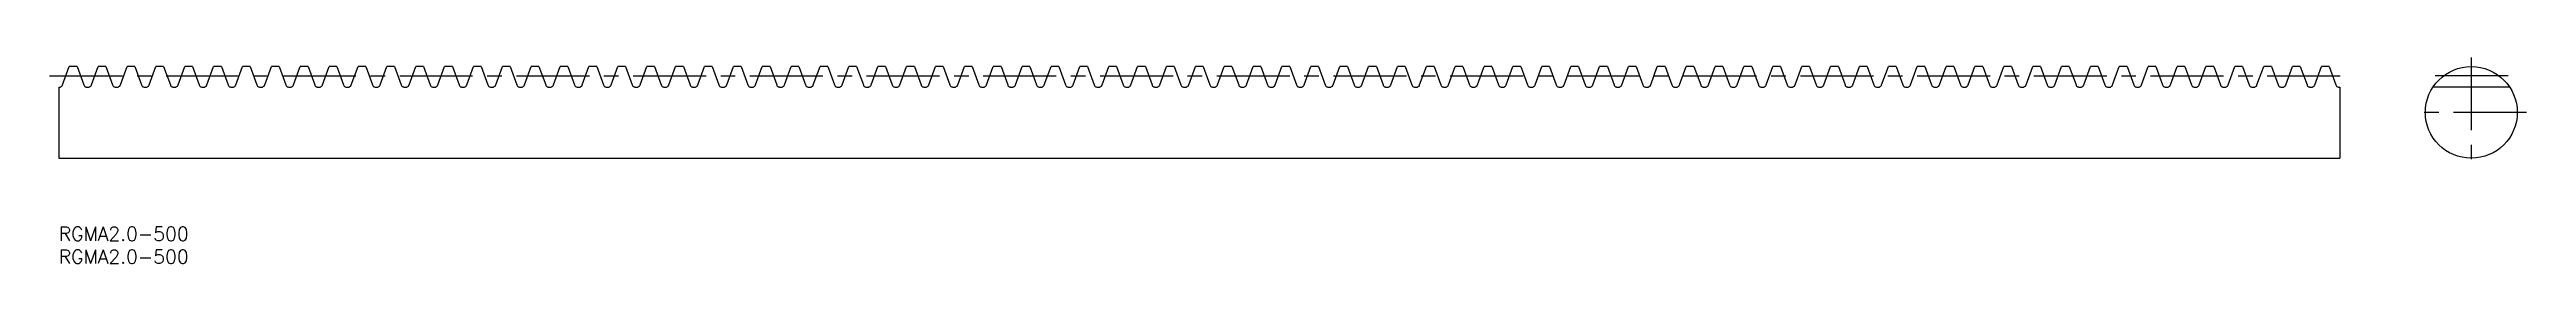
# Model space of a CAD drawing. Extents: x -2 to 537, y -8 to 37.
import ezdxf

# ---------------------------------------------------------------- set-up
doc = ezdxf.new("R2010")
doc.units = 0
doc.header["$LTSCALE"] = 0.5
doc.linetypes.add('CENTER', pattern=[50.8, 31.75, -6.35, 6.35, -6.35])
for name, color, linetype in [('MSM_CENTER', 1, 'CENTER'), ('MSM_CONTINUOUS', 7, 'CONTINUOUS'), ('MSM_PART_NUMBER', 7, 'CONTINUOUS')]:
    doc.layers.add(name, color=color, linetype=linetype)
doc.styles.get("Standard").update_dxf_attribs({"font": 'txt.shx', "height": 3, "bigfont": 'bigfont.shx'})

# ---------------------------------------------------------------- blocks, each defined once
blk = doc.blocks.new('*U2')
at = {"layer": 'MSM_PART_NUMBER'}
blk.add_text('RGMA2.0-500', height=3, dxfattribs=at).set_placement((0, -3))
blk = doc.blocks.new('*U3')
at = {"layer": 'MSM_PART_NUMBER'}
blk.add_text('RGMA2.0-500', height=3, dxfattribs=at).set_placement((0, -8))

msp = doc.modelspace()

# ---------------------------------------------------------------- linework, layer by layer
at = {"layer": 'MSM_CENTER'}
for p, q in [((-2, 33), (498.37, 33)), ((533, 33), (517, 33)), ((525, 37), (525, 13)), ((537, 25), (513, 25))]:
    msp.add_line(p, q, dxfattribs=at)
at = {"layer": 'MSM_CONTINUOUS'}
for p, q in [((0.84, 31), (2.3, 35)), ((3.98, 35), (2.3, 35)), ((3.98, 35), (5.44, 31)), ((7.12, 31), (8.58, 35)), ((10.27, 35), (8.58, 35)), ((10.27, 35), (11.72, 31)), ((13.41, 31), (14.86, 35)), ((16.55, 35), (14.86, 35)), ((16.55, 35), (18.01, 31)), ((19.69, 31), (21.15, 35)), ((22.83, 35), (21.15, 35)), ((22.83, 35), (24.29, 31)), ((25.97, 31), (27.43, 35)), ((29.12, 35), (27.43, 35)), ((29.12, 35), (30.57, 31)), ((32.26, 31), (33.71, 35)), ((35.4, 35), (33.71, 35)), ((35.4, 35), (36.85, 31)), ((38.54, 31), (40, 35)), ((41.68, 35), (40, 35)), ((41.68, 35), (43.14, 31)), ((44.82, 31), (46.28, 35)), ((47.97, 35), (46.28, 35)), ((47.97, 35), (49.42, 31)), ((51.11, 31), (52.56, 35)), ((54.25, 35), (52.56, 35)), ((54.25, 35), (55.7, 31)), ((57.39, 31), (58.85, 35)), ((60.53, 35), (58.85, 35)), ((60.53, 35), (61.99, 31)), ((63.67, 31), (65.13, 35)), ((66.82, 35), (65.13, 35)), ((66.82, 35), (68.27, 31)), ((69.96, 31), (71.41, 35)), ((73.1, 35), (71.41, 35)), ((73.1, 35), (74.55, 31)), ((76.24, 31), (77.7, 35)), ((79.38, 35), (77.7, 35)), ((79.38, 35), (80.84, 31)), ((82.52, 31), (83.98, 35)), ((85.66, 35), (83.98, 35)), ((85.66, 35), (87.12, 31)), ((88.81, 31), (90.26, 35)), ((91.95, 35), (90.26, 35)), ((91.95, 35), (93.4, 31)), ((95.09, 31), (96.55, 35)), ((98.23, 35), (96.55, 35)), ((98.23, 35), (99.69, 31)), ((101.37, 31), (102.83, 35)), ((104.51, 35), (102.83, 35)), ((104.51, 35), (105.97, 31)), ((107.66, 31), (109.11, 35)), ((110.8, 35), (109.11, 35)), ((110.8, 35), (112.25, 31)), ((113.94, 31), (115.39, 35)), ((117.08, 35), (115.39, 35)), ((117.08, 35), (118.54, 31)), ((120.22, 31), (121.68, 35)), ((123.36, 35), (121.68, 35)), ((123.36, 35), (124.82, 31)), ((126.51, 31), (127.96, 35)), ((129.65, 35), (127.96, 35)), ((129.65, 35), (131.1, 31)), ((132.79, 31), (134.24, 35)), ((135.93, 35), (134.24, 35)), ((135.93, 35), (137.39, 31)), ((139.07, 31), (140.53, 35)), ((142.21, 35), (140.53, 35)), ((142.21, 35), (143.67, 31)), ((145.36, 31), (146.81, 35)), ((148.5, 35), (146.81, 35)), ((148.5, 35), (149.95, 31)), ((151.64, 31), (153.09, 35)), ((154.78, 35), (153.09, 35)), ((154.78, 35), (156.24, 31)), ((157.92, 31), (159.38, 35)), ((161.06, 35), (159.38, 35)), ((161.06, 35), (162.52, 31)), ((164.2, 31), (165.66, 35)), ((167.35, 35), (165.66, 35)), ((167.35, 35), (168.8, 31)), ((170.49, 31), (171.94, 35)), ((173.63, 35), (171.94, 35)), ((173.63, 35), (175.09, 31)), ((176.77, 31), (178.23, 35)), ((179.91, 35), (178.23, 35)), ((179.91, 35), (181.37, 31)), ((183.05, 31), (184.51, 35)), ((186.2, 35), (184.51, 35)), ((186.2, 35), (187.65, 31)), ((189.34, 31), (190.79, 35)), ((192.48, 35), (190.79, 35)), ((192.48, 35), (193.93, 31)), ((195.62, 31), (197.08, 35)), ((198.76, 35), (197.08, 35)), ((198.76, 35), (200.22, 31)), ((201.9, 31), (203.36, 35)), ((205.05, 35), (203.36, 35)), ((205.05, 35), (206.5, 31)), ((208.19, 31), (209.64, 35)), ((211.33, 35), (209.64, 35)), ((211.33, 35), (212.78, 31)), ((214.47, 31), (215.93, 35)), ((217.61, 35), (215.93, 35)), ((217.61, 35), (219.07, 31)), ((220.75, 31), (222.21, 35)), ((223.9, 35), (222.21, 35)), ((223.9, 35), (225.35, 31)), ((227.04, 31), (228.49, 35)), ((230.18, 35), (228.49, 35)), ((230.18, 35), (231.63, 31)), ((233.32, 31), (234.78, 35)), ((236.46, 35), (234.78, 35)), ((236.46, 35), (237.92, 31)), ((239.6, 31), (241.06, 35)), ((242.74, 35), (241.06, 35)), ((242.74, 35), (244.2, 31)), ((245.89, 31), (247.34, 35)), ((249.03, 35), (247.34, 35)), ((249.03, 35), (250.48, 31)), ((252.17, 31), (253.63, 35)), ((255.31, 35), (253.63, 35)), ((255.31, 35), (256.77, 31)), ((258.45, 31), (259.91, 35)), ((261.59, 35), (259.91, 35)), ((261.59, 35), (263.05, 31)), ((264.74, 31), (266.19, 35)), ((267.88, 35), (266.19, 35)), ((267.88, 35), (269.33, 31)), ((271.02, 31), (272.47, 35)), ((274.16, 35), (272.47, 35)), ((274.16, 35), (275.62, 31)), ((277.3, 31), (278.76, 35)), ((280.44, 35), (278.76, 35)), ((280.44, 35), (281.9, 31)), ((283.59, 31), (285.04, 35)), ((286.73, 35), (285.04, 35)), ((286.73, 35), (288.18, 31)), ((289.87, 31), (291.32, 35)), ((293.01, 35), (291.32, 35)), ((293.01, 35), (294.47, 31)), ((296.15, 31), (297.61, 35)), ((299.29, 35), (297.61, 35)), ((299.29, 35), (300.75, 31)), ((302.44, 31), (303.89, 35)), ((305.58, 35), (303.89, 35)), ((305.58, 35), (307.03, 31)), ((308.72, 31), (310.17, 35)), ((311.86, 35), (310.17, 35)), ((311.86, 35), (313.32, 31)), ((315, 31), (316.46, 35)), ((318.14, 35), (316.46, 35)), ((318.14, 35), (319.6, 31)), ((321.28, 31), (322.74, 35)), ((324.43, 35), (322.74, 35)), ((324.43, 35), (325.88, 31)), ((327.57, 31), (329.02, 35)), ((330.71, 35), (329.02, 35)), ((330.71, 35), (332.17, 31)), ((333.85, 31), (335.31, 35)), ((336.99, 35), (335.31, 35)), ((336.99, 35), (338.45, 31)), ((340.13, 31), (341.59, 35)), ((343.28, 35), (341.59, 35)), ((343.28, 35), (344.73, 31)), ((346.42, 31), (347.87, 35)), ((349.56, 35), (347.87, 35)), ((349.56, 35), (351.01, 31)), ((352.7, 31), (354.16, 35)), ((355.84, 35), (354.16, 35)), ((355.84, 35), (357.3, 31)), ((358.98, 31), (360.44, 35)), ((362.13, 35), (360.44, 35)), ((362.13, 35), (363.58, 31)), ((365.27, 31), (366.72, 35)), ((368.41, 35), (366.72, 35)), ((368.41, 35), (369.86, 31)), ((371.55, 31), (373.01, 35)), ((374.69, 35), (373.01, 35)), ((374.69, 35), (376.15, 31)), ((377.83, 31), (379.29, 35)), ((380.98, 35), (379.29, 35)), ((380.98, 35), (382.43, 31)), ((384.12, 31), (385.57, 35)), ((387.26, 35), (385.57, 35)), ((387.26, 35), (388.71, 31)), ((390.4, 31), (391.86, 35)), ((393.54, 35), (391.86, 35)), ((393.54, 35), (395, 31)), ((396.68, 31), (398.14, 35)), ((399.82, 35), (398.14, 35)), ((399.82, 35), (401.28, 31)), ((402.97, 31), (404.42, 35)), ((406.11, 35), (404.42, 35)), ((406.11, 35), (407.56, 31)), ((409.25, 31), (410.71, 35)), ((412.39, 35), (410.71, 35)), ((412.39, 35), (413.85, 31)), ((415.53, 31), (416.99, 35)), ((418.67, 35), (416.99, 35)), ((418.67, 35), (420.13, 31)), ((421.82, 31), (423.27, 35)), ((424.96, 35), (423.27, 35)), ((424.96, 35), (426.41, 31)), ((428.1, 31), (429.55, 35)), ((431.24, 35), (429.55, 35)), ((431.24, 35), (432.7, 31)), ((434.38, 31), (435.84, 35)), ((437.52, 35), (435.84, 35)), ((437.52, 35), (438.98, 31)), ((440.67, 31), (442.12, 35)), ((443.81, 35), (442.12, 35)), ((443.81, 35), (445.26, 31)), ((446.95, 31), (448.4, 35)), ((450.09, 35), (448.4, 35)), ((450.09, 35), (451.55, 31)), ((453.23, 31), (454.69, 35)), ((456.37, 35), (454.69, 35)), ((456.37, 35), (457.83, 31)), ((459.52, 31), (460.97, 35)), ((462.66, 35), (460.97, 35)), ((462.66, 35), (464.11, 31)), ((465.8, 31), (467.25, 35)), ((468.94, 35), (467.25, 35)), ((468.94, 35), (470.4, 31)), ((472.08, 31), (473.54, 35)), ((475.22, 35), (473.54, 35)), ((475.22, 35), (476.68, 31)), ((478.36, 31), (479.82, 35)), ((481.51, 35), (479.82, 35)), ((481.51, 35), (482.96, 31)), ((484.65, 31), (486.1, 35)), ((487.79, 35), (486.1, 35)), ((487.79, 35), (489.25, 31)), ((490.93, 31), (492.39, 35)), ((494.07, 35), (492.39, 35)), ((494.07, 35), (495.53, 31)), ((0, 30.5), (0.13, 30.5)), ((0, 30.5), (0, 15)), ((6.15, 30.5), (6.41, 30.5)), ((12.44, 30.5), (12.69, 30.5)), ((18.72, 30.5), (18.98, 30.5)), ((25, 30.5), (25.26, 30.5)), ((31.29, 30.5), (31.54, 30.5)), ((37.57, 30.5), (37.83, 30.5)), ((43.85, 30.5), (44.11, 30.5)), ((50.14, 30.5), (50.39, 30.5)), ((56.42, 30.5), (56.68, 30.5)), ((62.7, 30.5), (62.96, 30.5)), ((68.99, 30.5), (69.24, 30.5)), ((75.27, 30.5), (75.53, 30.5)), ((81.55, 30.5), (81.81, 30.5)), ((87.83, 30.5), (88.09, 30.5)), ((94.12, 30.5), (94.38, 30.5)), ((100.4, 30.5), (100.66, 30.5)), ((106.68, 30.5), (106.94, 30.5)), ((112.97, 30.5), (113.22, 30.5)), ((119.25, 30.5), (119.51, 30.5)), ((125.53, 30.5), (125.79, 30.5)), ((131.82, 30.5), (132.07, 30.5)), ((138.1, 30.5), (138.36, 30.5)), ((144.38, 30.5), (144.64, 30.5)), ((150.67, 30.5), (150.92, 30.5)), ((156.95, 30.5), (157.21, 30.5)), ((163.23, 30.5), (163.49, 30.5)), ((169.52, 30.5), (169.77, 30.5)), ((175.8, 30.5), (176.06, 30.5)), ((182.08, 30.5), (182.34, 30.5)), ((188.37, 30.5), (188.62, 30.5)), ((194.65, 30.5), (194.91, 30.5)), ((200.93, 30.5), (201.19, 30.5)), ((207.22, 30.5), (207.47, 30.5)), ((213.5, 30.5), (213.76, 30.5)), ((219.78, 30.5), (220.04, 30.5)), ((226.07, 30.5), (226.32, 30.5)), ((232.35, 30.5), (232.61, 30.5)), ((238.63, 30.5), (238.89, 30.5)), ((244.91, 30.5), (245.17, 30.5)), ((251.2, 30.5), (251.46, 30.5)), ((257.48, 30.5), (257.74, 30.5)), ((263.76, 30.5), (264.02, 30.5)), ((270.05, 30.5), (270.3, 30.5)), ((276.33, 30.5), (276.59, 30.5)), ((282.61, 30.5), (282.87, 30.5)), ((288.9, 30.5), (289.15, 30.5)), ((295.18, 30.5), (295.44, 30.5)), ((301.46, 30.5), (301.72, 30.5)), ((307.75, 30.5), (308, 30.5)), ((314.03, 30.5), (314.29, 30.5)), ((320.31, 30.5), (320.57, 30.5)), ((326.6, 30.5), (326.85, 30.5)), ((332.88, 30.5), (333.14, 30.5)), ((339.16, 30.5), (339.42, 30.5)), ((345.45, 30.5), (345.7, 30.5)), ((351.73, 30.5), (351.99, 30.5)), ((358.01, 30.5), (358.27, 30.5)), ((364.3, 30.5), (364.55, 30.5)), ((370.58, 30.5), (370.84, 30.5)), ((376.86, 30.5), (377.12, 30.5)), ((383.15, 30.5), (383.4, 30.5)), ((389.43, 30.5), (389.69, 30.5)), ((395.71, 30.5), (395.97, 30.5)), ((401.99, 30.5), (402.25, 30.5)), ((408.28, 30.5), (408.54, 30.5)), ((414.56, 30.5), (414.82, 30.5)), ((420.84, 30.5), (421.1, 30.5)), ((427.13, 30.5), (427.38, 30.5)), ((433.41, 30.5), (433.67, 30.5)), ((439.69, 30.5), (439.95, 30.5)), ((445.98, 30.5), (446.23, 30.5)), ((452.26, 30.5), (452.52, 30.5)), ((458.54, 30.5), (458.8, 30.5)), ((464.83, 30.5), (465.08, 30.5)), ((471.11, 30.5), (471.37, 30.5)), ((477.39, 30.5), (477.65, 30.5)), ((483.68, 30.5), (483.93, 30.5)), ((489.96, 30.5), (490.22, 30.5)), ((496.24, 30.5), (496.37, 30.5)), ((496.37, 30.5), (496.37, 15)), ((533.35, 30.5), (516.65, 30.5)), ((0, 15), (496.37, 15))]:
    msp.add_line(p, q, dxfattribs=at)
for points in [[(0.13, 30.5, 0), (0.24, 30.51, 0), (0.35, 30.53, 0), (0.45, 30.57, 0), (0.54, 30.62, 0), (0.63, 30.69, 0), (0.7, 30.76, 0), (0.77, 30.86, 0), (0.83, 30.96, 0), (0.84, 31, 0)], [(5.44, 31, 0), (5.5, 30.88, 0), (5.58, 30.76, 0), (5.66, 30.68, 0), (5.76, 30.61, 0), (5.88, 30.55, 0), (6, 30.52, 0), (6.15, 30.5, 0)], [(6.41, 30.5, 0), (6.52, 30.51, 0), (6.63, 30.53, 0), (6.73, 30.57, 0), (6.82, 30.62, 0), (6.91, 30.69, 0), (6.99, 30.76, 0), (7.06, 30.86, 0), (7.11, 30.96, 0), (7.12, 31, 0)], [(11.72, 31, 0), (11.78, 30.88, 0), (11.86, 30.76, 0), (11.94, 30.68, 0), (12.04, 30.61, 0), (12.16, 30.55, 0), (12.29, 30.52, 0), (12.44, 30.5, 0)], [(12.69, 30.5, 0), (12.81, 30.51, 0), (12.91, 30.53, 0), (13.02, 30.57, 0), (13.11, 30.62, 0), (13.19, 30.69, 0), (13.27, 30.76, 0), (13.34, 30.86, 0), (13.39, 30.96, 0), (13.41, 31, 0)], [(18.01, 31, 0), (18.06, 30.88, 0), (18.14, 30.76, 0), (18.23, 30.68, 0), (18.33, 30.61, 0), (18.44, 30.55, 0), (18.57, 30.52, 0), (18.72, 30.5, 0)], [(18.98, 30.5, 0), (19.09, 30.51, 0), (19.2, 30.53, 0), (19.3, 30.57, 0), (19.39, 30.62, 0), (19.48, 30.69, 0), (19.55, 30.76, 0), (19.62, 30.86, 0), (19.68, 30.96, 0), (19.69, 31, 0)], [(24.29, 31, 0), (24.35, 30.88, 0), (24.43, 30.76, 0), (24.51, 30.68, 0), (24.61, 30.61, 0), (24.73, 30.55, 0), (24.85, 30.52, 0), (25, 30.5, 0)], [(25.26, 30.5, 0), (25.37, 30.51, 0), (25.48, 30.53, 0), (25.58, 30.57, 0), (25.67, 30.62, 0), (25.76, 30.69, 0), (25.84, 30.76, 0), (25.91, 30.86, 0), (25.96, 30.96, 0), (25.97, 31, 0)], [(30.57, 31, 0), (30.63, 30.88, 0), (30.71, 30.76, 0), (30.79, 30.68, 0), (30.89, 30.61, 0), (31.01, 30.55, 0), (31.14, 30.52, 0), (31.29, 30.5, 0)], [(31.54, 30.5, 0), (31.65, 30.51, 0), (31.76, 30.53, 0), (31.86, 30.57, 0), (31.96, 30.62, 0), (32.04, 30.69, 0), (32.12, 30.76, 0), (32.19, 30.86, 0), (32.24, 30.96, 0), (32.26, 31, 0)], [(36.85, 31, 0), (36.91, 30.88, 0), (36.99, 30.76, 0), (37.08, 30.68, 0), (37.18, 30.61, 0), (37.29, 30.55, 0), (37.42, 30.52, 0), (37.57, 30.5, 0)], [(37.83, 30.5, 0), (37.94, 30.51, 0), (38.05, 30.53, 0), (38.15, 30.57, 0), (38.24, 30.62, 0), (38.33, 30.69, 0), (38.4, 30.76, 0), (38.47, 30.86, 0), (38.52, 30.96, 0), (38.54, 31, 0)], [(43.14, 31, 0), (43.2, 30.88, 0), (43.28, 30.76, 0), (43.36, 30.68, 0), (43.46, 30.61, 0), (43.58, 30.55, 0), (43.7, 30.52, 0), (43.85, 30.5, 0)], [(44.11, 30.5, 0), (44.22, 30.51, 0), (44.33, 30.53, 0), (44.43, 30.57, 0), (44.52, 30.62, 0), (44.61, 30.69, 0), (44.69, 30.76, 0), (44.76, 30.86, 0), (44.81, 30.96, 0), (44.82, 31, 0)], [(49.42, 31, 0), (49.48, 30.88, 0), (49.56, 30.76, 0), (49.64, 30.68, 0), (49.74, 30.61, 0), (49.86, 30.55, 0), (49.98, 30.52, 0), (50.14, 30.5, 0)], [(50.39, 30.5, 0), (50.5, 30.51, 0), (50.61, 30.53, 0), (50.71, 30.57, 0), (50.81, 30.62, 0), (50.89, 30.69, 0), (50.97, 30.76, 0), (51.04, 30.86, 0), (51.09, 30.96, 0), (51.11, 31, 0)], [(55.7, 31, 0), (55.76, 30.88, 0), (55.84, 30.76, 0), (55.93, 30.68, 0), (56.03, 30.61, 0), (56.14, 30.55, 0), (56.27, 30.52, 0), (56.42, 30.5, 0)], [(56.68, 30.5, 0), (56.79, 30.51, 0), (56.9, 30.53, 0), (57, 30.57, 0), (57.09, 30.62, 0), (57.18, 30.69, 0), (57.25, 30.76, 0), (57.32, 30.86, 0), (57.37, 30.96, 0), (57.39, 31, 0)], [(61.99, 31, 0), (62.04, 30.88, 0), (62.13, 30.76, 0), (62.21, 30.68, 0), (62.31, 30.61, 0), (62.43, 30.55, 0), (62.55, 30.52, 0), (62.7, 30.5, 0)], [(62.96, 30.5, 0), (63.07, 30.51, 0), (63.18, 30.53, 0), (63.28, 30.57, 0), (63.37, 30.62, 0), (63.46, 30.69, 0), (63.53, 30.76, 0), (63.6, 30.86, 0), (63.66, 30.96, 0), (63.67, 31, 0)], [(68.27, 31, 0), (68.33, 30.88, 0), (68.41, 30.76, 0), (68.49, 30.68, 0), (68.59, 30.61, 0), (68.71, 30.55, 0), (68.83, 30.52, 0), (68.99, 30.5, 0)], [(69.24, 30.5, 0), (69.35, 30.51, 0), (69.46, 30.53, 0), (69.56, 30.57, 0), (69.66, 30.62, 0), (69.74, 30.69, 0), (69.82, 30.76, 0), (69.89, 30.86, 0), (69.94, 30.96, 0), (69.96, 31, 0)], [(74.55, 31, 0), (74.61, 30.88, 0), (74.69, 30.76, 0), (74.78, 30.68, 0), (74.88, 30.61, 0), (74.99, 30.55, 0), (75.12, 30.52, 0), (75.27, 30.5, 0)], [(75.53, 30.5, 0), (75.64, 30.51, 0), (75.75, 30.53, 0), (75.85, 30.57, 0), (75.94, 30.62, 0), (76.03, 30.69, 0), (76.1, 30.76, 0), (76.17, 30.86, 0), (76.22, 30.96, 0), (76.24, 31, 0)], [(80.84, 31, 0), (80.89, 30.88, 0), (80.97, 30.76, 0), (81.06, 30.68, 0), (81.16, 30.61, 0), (81.27, 30.55, 0), (81.4, 30.52, 0), (81.55, 30.5, 0)], [(81.81, 30.5, 0), (81.92, 30.51, 0), (82.03, 30.53, 0), (82.13, 30.57, 0), (82.22, 30.62, 0), (82.31, 30.69, 0), (82.38, 30.76, 0), (82.45, 30.86, 0), (82.51, 30.96, 0), (82.52, 31, 0)], [(87.12, 31, 0), (87.18, 30.88, 0), (87.26, 30.76, 0), (87.34, 30.68, 0), (87.44, 30.61, 0), (87.56, 30.55, 0), (87.68, 30.52, 0), (87.83, 30.5, 0)], [(88.09, 30.5, 0), (88.2, 30.51, 0), (88.31, 30.53, 0), (88.41, 30.57, 0), (88.51, 30.62, 0), (88.59, 30.69, 0), (88.67, 30.76, 0), (88.74, 30.86, 0), (88.79, 30.96, 0), (88.81, 31, 0)], [(93.4, 31, 0), (93.46, 30.88, 0), (93.54, 30.76, 0), (93.63, 30.68, 0), (93.73, 30.61, 0), (93.84, 30.55, 0), (93.97, 30.52, 0), (94.12, 30.5, 0)], [(94.38, 30.5, 0), (94.49, 30.51, 0), (94.6, 30.53, 0), (94.7, 30.57, 0), (94.79, 30.62, 0), (94.88, 30.69, 0), (94.95, 30.76, 0), (95.02, 30.86, 0), (95.07, 30.96, 0), (95.09, 31, 0)], [(99.69, 31, 0), (99.74, 30.88, 0), (99.82, 30.76, 0), (99.91, 30.68, 0), (100.01, 30.61, 0), (100.12, 30.55, 0), (100.25, 30.52, 0), (100.4, 30.5, 0)], [(100.66, 30.5, 0), (100.77, 30.51, 0), (100.88, 30.53, 0), (100.98, 30.57, 0), (101.07, 30.62, 0), (101.16, 30.69, 0), (101.23, 30.76, 0), (101.3, 30.86, 0), (101.36, 30.96, 0), (101.37, 31, 0)], [(105.97, 31, 0), (106.03, 30.88, 0), (106.11, 30.76, 0), (106.19, 30.68, 0), (106.29, 30.61, 0), (106.41, 30.55, 0), (106.53, 30.52, 0), (106.68, 30.5, 0)], [(106.94, 30.5, 0), (107.05, 30.51, 0), (107.16, 30.53, 0), (107.26, 30.57, 0), (107.36, 30.62, 0), (107.44, 30.69, 0), (107.52, 30.76, 0), (107.59, 30.86, 0), (107.64, 30.96, 0), (107.66, 31, 0)], [(112.25, 31, 0), (112.31, 30.88, 0), (112.39, 30.76, 0), (112.48, 30.68, 0), (112.58, 30.61, 0), (112.69, 30.55, 0), (112.82, 30.52, 0), (112.97, 30.5, 0)], [(113.22, 30.5, 0), (113.34, 30.51, 0), (113.44, 30.53, 0), (113.55, 30.57, 0), (113.64, 30.62, 0), (113.73, 30.69, 0), (113.8, 30.76, 0), (113.87, 30.86, 0), (113.92, 30.96, 0), (113.94, 31, 0)], [(118.54, 31, 0), (118.59, 30.88, 0), (118.67, 30.76, 0), (118.76, 30.68, 0), (118.86, 30.61, 0), (118.97, 30.55, 0), (119.1, 30.52, 0), (119.25, 30.5, 0)], [(119.51, 30.5, 0), (119.62, 30.51, 0), (119.73, 30.53, 0), (119.83, 30.57, 0), (119.92, 30.62, 0), (120.01, 30.69, 0), (120.08, 30.76, 0), (120.15, 30.86, 0), (120.21, 30.96, 0), (120.22, 31, 0)], [(124.82, 31, 0), (124.88, 30.88, 0), (124.96, 30.76, 0), (125.04, 30.68, 0), (125.14, 30.61, 0), (125.26, 30.55, 0), (125.38, 30.52, 0), (125.53, 30.5, 0)], [(125.79, 30.5, 0), (125.9, 30.51, 0), (126.01, 30.53, 0), (126.11, 30.57, 0), (126.21, 30.62, 0), (126.29, 30.69, 0), (126.37, 30.76, 0), (126.44, 30.86, 0), (126.49, 30.96, 0), (126.51, 31, 0)], [(131.1, 31, 0), (131.16, 30.88, 0), (131.24, 30.76, 0), (131.33, 30.68, 0), (131.43, 30.61, 0), (131.54, 30.55, 0), (131.67, 30.52, 0), (131.82, 30.5, 0)], [(132.07, 30.5, 0), (132.19, 30.51, 0), (132.29, 30.53, 0), (132.4, 30.57, 0), (132.49, 30.62, 0), (132.58, 30.69, 0), (132.65, 30.76, 0), (132.72, 30.86, 0), (132.77, 30.96, 0), (132.79, 31, 0)], [(137.39, 31, 0), (137.44, 30.88, 0), (137.52, 30.76, 0), (137.61, 30.68, 0), (137.71, 30.61, 0), (137.82, 30.55, 0), (137.95, 30.52, 0), (138.1, 30.5, 0)], [(138.36, 30.5, 0), (138.47, 30.51, 0), (138.58, 30.53, 0), (138.68, 30.57, 0), (138.77, 30.62, 0), (138.86, 30.69, 0), (138.93, 30.76, 0), (139, 30.86, 0), (139.06, 30.96, 0), (139.07, 31, 0)], [(143.67, 31, 0), (143.73, 30.88, 0), (143.81, 30.76, 0), (143.89, 30.68, 0), (143.99, 30.61, 0), (144.11, 30.55, 0), (144.23, 30.52, 0), (144.38, 30.5, 0)], [(144.64, 30.5, 0), (144.75, 30.51, 0), (144.86, 30.53, 0), (144.96, 30.57, 0), (145.06, 30.62, 0), (145.14, 30.69, 0), (145.22, 30.76, 0), (145.29, 30.86, 0), (145.34, 30.96, 0), (145.36, 31, 0)], [(149.95, 31, 0), (150.01, 30.88, 0), (150.09, 30.76, 0), (150.17, 30.68, 0), (150.27, 30.61, 0), (150.39, 30.55, 0), (150.52, 30.52, 0), (150.67, 30.5, 0)], [(150.92, 30.5, 0), (151.04, 30.51, 0), (151.14, 30.53, 0), (151.25, 30.57, 0), (151.34, 30.62, 0), (151.43, 30.69, 0), (151.5, 30.76, 0), (151.57, 30.86, 0), (151.62, 30.96, 0), (151.64, 31, 0)], [(156.24, 31, 0), (156.29, 30.88, 0), (156.37, 30.76, 0), (156.46, 30.68, 0), (156.56, 30.61, 0), (156.67, 30.55, 0), (156.8, 30.52, 0), (156.95, 30.5, 0)], [(157.21, 30.5, 0), (157.32, 30.51, 0), (157.43, 30.53, 0), (157.53, 30.57, 0), (157.62, 30.62, 0), (157.71, 30.69, 0), (157.78, 30.76, 0), (157.85, 30.86, 0), (157.91, 30.96, 0), (157.92, 31, 0)], [(162.52, 31, 0), (162.58, 30.88, 0), (162.66, 30.76, 0), (162.74, 30.68, 0), (162.84, 30.61, 0), (162.96, 30.55, 0), (163.08, 30.52, 0), (163.23, 30.5, 0)], [(163.49, 30.5, 0), (163.6, 30.51, 0), (163.71, 30.53, 0), (163.81, 30.57, 0), (163.9, 30.62, 0), (163.99, 30.69, 0), (164.07, 30.76, 0), (164.14, 30.86, 0), (164.19, 30.96, 0), (164.2, 31, 0)], [(168.8, 31, 0), (168.86, 30.88, 0), (168.94, 30.76, 0), (169.02, 30.68, 0), (169.12, 30.61, 0), (169.24, 30.55, 0), (169.37, 30.52, 0), (169.52, 30.5, 0)], [(169.77, 30.5, 0), (169.89, 30.51, 0), (169.99, 30.53, 0), (170.1, 30.57, 0), (170.19, 30.62, 0), (170.27, 30.69, 0), (170.35, 30.76, 0), (170.42, 30.86, 0), (170.47, 30.96, 0), (170.49, 31, 0)], [(175.09, 31, 0), (175.14, 30.88, 0), (175.22, 30.76, 0), (175.31, 30.68, 0), (175.41, 30.61, 0), (175.52, 30.55, 0), (175.65, 30.52, 0), (175.8, 30.5, 0)], [(176.06, 30.5, 0), (176.17, 30.51, 0), (176.28, 30.53, 0), (176.38, 30.57, 0), (176.47, 30.62, 0), (176.56, 30.69, 0), (176.63, 30.76, 0), (176.7, 30.86, 0), (176.76, 30.96, 0), (176.77, 31, 0)], [(181.37, 31, 0), (181.43, 30.88, 0), (181.51, 30.76, 0), (181.59, 30.68, 0), (181.69, 30.61, 0), (181.81, 30.55, 0), (181.93, 30.52, 0), (182.08, 30.5, 0)], [(182.34, 30.5, 0), (182.45, 30.51, 0), (182.56, 30.53, 0), (182.66, 30.57, 0), (182.75, 30.62, 0), (182.84, 30.69, 0), (182.92, 30.76, 0), (182.99, 30.86, 0), (183.04, 30.96, 0), (183.05, 31, 0)], [(187.65, 31, 0), (187.71, 30.88, 0), (187.79, 30.76, 0), (187.87, 30.68, 0), (187.97, 30.61, 0), (188.09, 30.55, 0), (188.22, 30.52, 0), (188.37, 30.5, 0)], [(188.62, 30.5, 0), (188.73, 30.51, 0), (188.84, 30.53, 0), (188.94, 30.57, 0), (189.04, 30.62, 0), (189.12, 30.69, 0), (189.2, 30.76, 0), (189.27, 30.86, 0), (189.32, 30.96, 0), (189.34, 31, 0)], [(193.93, 31, 0), (193.99, 30.88, 0), (194.07, 30.76, 0), (194.16, 30.68, 0), (194.26, 30.61, 0), (194.37, 30.55, 0), (194.5, 30.52, 0), (194.65, 30.5, 0)], [(194.91, 30.5, 0), (195.02, 30.51, 0), (195.13, 30.53, 0), (195.23, 30.57, 0), (195.32, 30.62, 0), (195.41, 30.69, 0), (195.48, 30.76, 0), (195.55, 30.86, 0), (195.6, 30.96, 0), (195.62, 31, 0)], [(200.22, 31, 0), (200.28, 30.88, 0), (200.36, 30.76, 0), (200.44, 30.68, 0), (200.54, 30.61, 0), (200.66, 30.55, 0), (200.78, 30.52, 0), (200.93, 30.5, 0)], [(201.19, 30.5, 0), (201.3, 30.51, 0), (201.41, 30.53, 0), (201.51, 30.57, 0), (201.6, 30.62, 0), (201.69, 30.69, 0), (201.77, 30.76, 0), (201.84, 30.86, 0), (201.89, 30.96, 0), (201.9, 31, 0)], [(206.5, 31, 0), (206.56, 30.88, 0), (206.64, 30.76, 0), (206.72, 30.68, 0), (206.82, 30.61, 0), (206.94, 30.55, 0), (207.06, 30.52, 0), (207.22, 30.5, 0)], [(207.47, 30.5, 0), (207.58, 30.51, 0), (207.69, 30.53, 0), (207.79, 30.57, 0), (207.89, 30.62, 0), (207.97, 30.69, 0), (208.05, 30.76, 0), (208.12, 30.86, 0), (208.17, 30.96, 0), (208.19, 31, 0)], [(212.78, 31, 0), (212.84, 30.88, 0), (212.92, 30.76, 0), (213.01, 30.68, 0), (213.11, 30.61, 0), (213.22, 30.55, 0), (213.35, 30.52, 0), (213.5, 30.5, 0)], [(213.76, 30.5, 0), (213.87, 30.51, 0), (213.98, 30.53, 0), (214.08, 30.57, 0), (214.17, 30.62, 0), (214.26, 30.69, 0), (214.33, 30.76, 0), (214.4, 30.86, 0), (214.45, 30.96, 0), (214.47, 31, 0)], [(219.07, 31, 0), (219.12, 30.88, 0), (219.21, 30.76, 0), (219.29, 30.68, 0), (219.39, 30.61, 0), (219.51, 30.55, 0), (219.63, 30.52, 0), (219.78, 30.5, 0)], [(220.04, 30.5, 0), (220.15, 30.51, 0), (220.26, 30.53, 0), (220.36, 30.57, 0), (220.45, 30.62, 0), (220.54, 30.69, 0), (220.61, 30.76, 0), (220.68, 30.86, 0), (220.74, 30.96, 0), (220.75, 31, 0)], [(225.35, 31, 0), (225.41, 30.88, 0), (225.49, 30.76, 0), (225.57, 30.68, 0), (225.67, 30.61, 0), (225.79, 30.55, 0), (225.91, 30.52, 0), (226.07, 30.5, 0)], [(226.32, 30.5, 0), (226.43, 30.51, 0), (226.54, 30.53, 0), (226.64, 30.57, 0), (226.74, 30.62, 0), (226.82, 30.69, 0), (226.9, 30.76, 0), (226.97, 30.86, 0), (227.02, 30.96, 0), (227.04, 31, 0)], [(231.63, 31, 0), (231.69, 30.88, 0), (231.77, 30.76, 0), (231.86, 30.68, 0), (231.96, 30.61, 0), (232.07, 30.55, 0), (232.2, 30.52, 0), (232.35, 30.5, 0)], [(232.61, 30.5, 0), (232.72, 30.51, 0), (232.83, 30.53, 0), (232.93, 30.57, 0), (233.02, 30.62, 0), (233.11, 30.69, 0), (233.18, 30.76, 0), (233.25, 30.86, 0), (233.3, 30.96, 0), (233.32, 31, 0)], [(237.92, 31, 0), (237.97, 30.88, 0), (238.05, 30.76, 0), (238.14, 30.68, 0), (238.24, 30.61, 0), (238.35, 30.55, 0), (238.48, 30.52, 0), (238.63, 30.5, 0)], [(238.89, 30.5, 0), (239, 30.51, 0), (239.11, 30.53, 0), (239.21, 30.57, 0), (239.3, 30.62, 0), (239.39, 30.69, 0), (239.46, 30.76, 0), (239.53, 30.86, 0), (239.59, 30.96, 0), (239.6, 31, 0)], [(244.2, 31, 0), (244.26, 30.88, 0), (244.34, 30.76, 0), (244.42, 30.68, 0), (244.52, 30.61, 0), (244.64, 30.55, 0), (244.76, 30.52, 0), (244.91, 30.5, 0)], [(245.17, 30.5, 0), (245.28, 30.51, 0), (245.39, 30.53, 0), (245.49, 30.57, 0), (245.59, 30.62, 0), (245.67, 30.69, 0), (245.75, 30.76, 0), (245.82, 30.86, 0), (245.87, 30.96, 0), (245.89, 31, 0)], [(250.48, 31, 0), (250.54, 30.88, 0), (250.62, 30.76, 0), (250.71, 30.68, 0), (250.81, 30.61, 0), (250.92, 30.55, 0), (251.05, 30.52, 0), (251.2, 30.5, 0)], [(251.46, 30.5, 0), (251.57, 30.51, 0), (251.68, 30.53, 0), (251.78, 30.57, 0), (251.87, 30.62, 0), (251.96, 30.69, 0), (252.03, 30.76, 0), (252.1, 30.86, 0), (252.15, 30.96, 0), (252.17, 31, 0)], [(256.77, 31, 0), (256.82, 30.88, 0), (256.9, 30.76, 0), (256.99, 30.68, 0), (257.09, 30.61, 0), (257.2, 30.55, 0), (257.33, 30.52, 0), (257.48, 30.5, 0)], [(257.74, 30.5, 0), (257.85, 30.51, 0), (257.96, 30.53, 0), (258.06, 30.57, 0), (258.15, 30.62, 0), (258.24, 30.69, 0), (258.31, 30.76, 0), (258.38, 30.86, 0), (258.44, 30.96, 0), (258.45, 31, 0)], [(263.05, 31, 0), (263.11, 30.88, 0), (263.19, 30.76, 0), (263.27, 30.68, 0), (263.37, 30.61, 0), (263.49, 30.55, 0), (263.61, 30.52, 0), (263.76, 30.5, 0)], [(264.02, 30.5, 0), (264.13, 30.51, 0), (264.24, 30.53, 0), (264.34, 30.57, 0), (264.44, 30.62, 0), (264.52, 30.69, 0), (264.6, 30.76, 0), (264.67, 30.86, 0), (264.72, 30.96, 0), (264.74, 31, 0)], [(269.33, 31, 0), (269.39, 30.88, 0), (269.47, 30.76, 0), (269.56, 30.68, 0), (269.66, 30.61, 0), (269.77, 30.55, 0), (269.9, 30.52, 0), (270.05, 30.5, 0)], [(270.3, 30.5, 0), (270.42, 30.51, 0), (270.52, 30.53, 0), (270.63, 30.57, 0), (270.72, 30.62, 0), (270.81, 30.69, 0), (270.88, 30.76, 0), (270.95, 30.86, 0), (271, 30.96, 0), (271.02, 31, 0)], [(275.62, 31, 0), (275.67, 30.88, 0), (275.75, 30.76, 0), (275.84, 30.68, 0), (275.94, 30.61, 0), (276.05, 30.55, 0), (276.18, 30.52, 0), (276.33, 30.5, 0)], [(276.59, 30.5, 0), (276.7, 30.51, 0), (276.81, 30.53, 0), (276.91, 30.57, 0), (277, 30.62, 0), (277.09, 30.69, 0), (277.16, 30.76, 0), (277.23, 30.86, 0), (277.29, 30.96, 0), (277.3, 31, 0)], [(281.9, 31, 0), (281.96, 30.88, 0), (282.04, 30.76, 0), (282.12, 30.68, 0), (282.22, 30.61, 0), (282.34, 30.55, 0), (282.46, 30.52, 0), (282.61, 30.5, 0)], [(282.87, 30.5, 0), (282.98, 30.51, 0), (283.09, 30.53, 0), (283.19, 30.57, 0), (283.29, 30.62, 0), (283.37, 30.69, 0), (283.45, 30.76, 0), (283.52, 30.86, 0), (283.57, 30.96, 0), (283.59, 31, 0)], [(288.18, 31, 0), (288.24, 30.88, 0), (288.32, 30.76, 0), (288.41, 30.68, 0), (288.51, 30.61, 0), (288.62, 30.55, 0), (288.75, 30.52, 0), (288.9, 30.5, 0)], [(289.15, 30.5, 0), (289.27, 30.51, 0), (289.37, 30.53, 0), (289.48, 30.57, 0), (289.57, 30.62, 0), (289.66, 30.69, 0), (289.73, 30.76, 0), (289.8, 30.86, 0), (289.85, 30.96, 0), (289.87, 31, 0)], [(294.47, 31, 0), (294.52, 30.88, 0), (294.6, 30.76, 0), (294.69, 30.68, 0), (294.79, 30.61, 0), (294.9, 30.55, 0), (295.03, 30.52, 0), (295.18, 30.5, 0)], [(295.44, 30.5, 0), (295.55, 30.51, 0), (295.66, 30.53, 0), (295.76, 30.57, 0), (295.85, 30.62, 0), (295.94, 30.69, 0), (296.01, 30.76, 0), (296.08, 30.86, 0), (296.14, 30.96, 0), (296.15, 31, 0)], [(300.75, 31, 0), (300.81, 30.88, 0), (300.89, 30.76, 0), (300.97, 30.68, 0), (301.07, 30.61, 0), (301.19, 30.55, 0), (301.31, 30.52, 0), (301.46, 30.5, 0)], [(301.72, 30.5, 0), (301.83, 30.51, 0), (301.94, 30.53, 0), (302.04, 30.57, 0), (302.14, 30.62, 0), (302.22, 30.69, 0), (302.3, 30.76, 0), (302.37, 30.86, 0), (302.42, 30.96, 0), (302.44, 31, 0)], [(307.03, 31, 0), (307.09, 30.88, 0), (307.17, 30.76, 0), (307.25, 30.68, 0), (307.35, 30.61, 0), (307.47, 30.55, 0), (307.6, 30.52, 0), (307.75, 30.5, 0)], [(308, 30.5, 0), (308.12, 30.51, 0), (308.22, 30.53, 0), (308.33, 30.57, 0), (308.42, 30.62, 0), (308.51, 30.69, 0), (308.58, 30.76, 0), (308.65, 30.86, 0), (308.7, 30.96, 0), (308.72, 31, 0)], [(313.32, 31, 0), (313.37, 30.88, 0), (313.45, 30.76, 0), (313.54, 30.68, 0), (313.64, 30.61, 0), (313.75, 30.55, 0), (313.88, 30.52, 0), (314.03, 30.5, 0)], [(314.29, 30.5, 0), (314.4, 30.51, 0), (314.51, 30.53, 0), (314.61, 30.57, 0), (314.7, 30.62, 0), (314.79, 30.69, 0), (314.86, 30.76, 0), (314.93, 30.86, 0), (314.99, 30.96, 0), (315, 31, 0)], [(319.6, 31, 0), (319.66, 30.88, 0), (319.74, 30.76, 0), (319.82, 30.68, 0), (319.92, 30.61, 0), (320.04, 30.55, 0), (320.16, 30.52, 0), (320.31, 30.5, 0)], [(320.57, 30.5, 0), (320.68, 30.51, 0), (320.79, 30.53, 0), (320.89, 30.57, 0), (320.98, 30.62, 0), (321.07, 30.69, 0), (321.15, 30.76, 0), (321.22, 30.86, 0), (321.27, 30.96, 0), (321.28, 31, 0)], [(325.88, 31, 0), (325.94, 30.88, 0), (326.02, 30.76, 0), (326.1, 30.68, 0), (326.2, 30.61, 0), (326.32, 30.55, 0), (326.45, 30.52, 0), (326.6, 30.5, 0)], [(326.85, 30.5, 0), (326.97, 30.51, 0), (327.07, 30.53, 0), (327.18, 30.57, 0), (327.27, 30.62, 0), (327.35, 30.69, 0), (327.43, 30.76, 0), (327.5, 30.86, 0), (327.55, 30.96, 0), (327.57, 31, 0)], [(332.17, 31, 0), (332.22, 30.88, 0), (332.3, 30.76, 0), (332.39, 30.68, 0), (332.49, 30.61, 0), (332.6, 30.55, 0), (332.73, 30.52, 0), (332.88, 30.5, 0)], [(333.14, 30.5, 0), (333.25, 30.51, 0), (333.36, 30.53, 0), (333.46, 30.57, 0), (333.55, 30.62, 0), (333.64, 30.69, 0), (333.71, 30.76, 0), (333.78, 30.86, 0), (333.84, 30.96, 0), (333.85, 31, 0)], [(338.45, 31, 0), (338.51, 30.88, 0), (338.59, 30.76, 0), (338.67, 30.68, 0), (338.77, 30.61, 0), (338.89, 30.55, 0), (339.01, 30.52, 0), (339.16, 30.5, 0)], [(339.42, 30.5, 0), (339.53, 30.51, 0), (339.64, 30.53, 0), (339.74, 30.57, 0), (339.83, 30.62, 0), (339.92, 30.69, 0), (340, 30.76, 0), (340.07, 30.86, 0), (340.12, 30.96, 0), (340.13, 31, 0)], [(344.73, 31, 0), (344.79, 30.88, 0), (344.87, 30.76, 0), (344.95, 30.68, 0), (345.05, 30.61, 0), (345.17, 30.55, 0), (345.3, 30.52, 0), (345.45, 30.5, 0)], [(345.7, 30.5, 0), (345.81, 30.51, 0), (345.92, 30.53, 0), (346.02, 30.57, 0), (346.12, 30.62, 0), (346.2, 30.69, 0), (346.28, 30.76, 0), (346.35, 30.86, 0), (346.4, 30.96, 0), (346.42, 31, 0)], [(351.01, 31, 0), (351.07, 30.88, 0), (351.15, 30.76, 0), (351.24, 30.68, 0), (351.34, 30.61, 0), (351.45, 30.55, 0), (351.58, 30.52, 0), (351.73, 30.5, 0)], [(351.99, 30.5, 0), (352.1, 30.51, 0), (352.21, 30.53, 0), (352.31, 30.57, 0), (352.4, 30.62, 0), (352.49, 30.69, 0), (352.56, 30.76, 0), (352.63, 30.86, 0), (352.68, 30.96, 0), (352.7, 31, 0)], [(357.3, 31, 0), (357.36, 30.88, 0), (357.44, 30.76, 0), (357.52, 30.68, 0), (357.62, 30.61, 0), (357.74, 30.55, 0), (357.86, 30.52, 0), (358.01, 30.5, 0)], [(358.27, 30.5, 0), (358.38, 30.51, 0), (358.49, 30.53, 0), (358.59, 30.57, 0), (358.68, 30.62, 0), (358.77, 30.69, 0), (358.85, 30.76, 0), (358.92, 30.86, 0), (358.97, 30.96, 0), (358.98, 31, 0)], [(363.58, 31, 0), (363.64, 30.88, 0), (363.72, 30.76, 0), (363.8, 30.68, 0), (363.9, 30.61, 0), (364.02, 30.55, 0), (364.14, 30.52, 0), (364.3, 30.5, 0)], [(364.55, 30.5, 0), (364.66, 30.51, 0), (364.77, 30.53, 0), (364.87, 30.57, 0), (364.97, 30.62, 0), (365.05, 30.69, 0), (365.13, 30.76, 0), (365.2, 30.86, 0), (365.25, 30.96, 0), (365.27, 31, 0)], [(369.86, 31, 0), (369.92, 30.88, 0), (370, 30.76, 0), (370.09, 30.68, 0), (370.19, 30.61, 0), (370.3, 30.55, 0), (370.43, 30.52, 0), (370.58, 30.5, 0)], [(370.84, 30.5, 0), (370.95, 30.51, 0), (371.06, 30.53, 0), (371.16, 30.57, 0), (371.25, 30.62, 0), (371.34, 30.69, 0), (371.41, 30.76, 0), (371.48, 30.86, 0), (371.53, 30.96, 0), (371.55, 31, 0)], [(376.15, 31, 0), (376.2, 30.88, 0), (376.29, 30.76, 0), (376.37, 30.68, 0), (376.47, 30.61, 0), (376.59, 30.55, 0), (376.71, 30.52, 0), (376.86, 30.5, 0)], [(377.12, 30.5, 0), (377.23, 30.51, 0), (377.34, 30.53, 0), (377.44, 30.57, 0), (377.53, 30.62, 0), (377.62, 30.69, 0), (377.69, 30.76, 0), (377.76, 30.86, 0), (377.82, 30.96, 0), (377.83, 31, 0)], [(382.43, 31, 0), (382.49, 30.88, 0), (382.57, 30.76, 0), (382.65, 30.68, 0), (382.75, 30.61, 0), (382.87, 30.55, 0), (382.99, 30.52, 0), (383.15, 30.5, 0)], [(383.4, 30.5, 0), (383.51, 30.51, 0), (383.62, 30.53, 0), (383.72, 30.57, 0), (383.82, 30.62, 0), (383.9, 30.69, 0), (383.98, 30.76, 0), (384.05, 30.86, 0), (384.1, 30.96, 0), (384.12, 31, 0)], [(388.71, 31, 0), (388.77, 30.88, 0), (388.85, 30.76, 0), (388.94, 30.68, 0), (389.04, 30.61, 0), (389.15, 30.55, 0), (389.28, 30.52, 0), (389.43, 30.5, 0)], [(389.69, 30.5, 0), (389.8, 30.51, 0), (389.91, 30.53, 0), (390.01, 30.57, 0), (390.1, 30.62, 0), (390.19, 30.69, 0), (390.26, 30.76, 0), (390.33, 30.86, 0), (390.38, 30.96, 0), (390.4, 31, 0)], [(395, 31, 0), (395.05, 30.88, 0), (395.13, 30.76, 0), (395.22, 30.68, 0), (395.32, 30.61, 0), (395.43, 30.55, 0), (395.56, 30.52, 0), (395.71, 30.5, 0)], [(395.97, 30.5, 0), (396.08, 30.51, 0), (396.19, 30.53, 0), (396.29, 30.57, 0), (396.38, 30.62, 0), (396.47, 30.69, 0), (396.54, 30.76, 0), (396.61, 30.86, 0), (396.67, 30.96, 0), (396.68, 31, 0)], [(401.28, 31, 0), (401.34, 30.88, 0), (401.42, 30.76, 0), (401.5, 30.68, 0), (401.6, 30.61, 0), (401.72, 30.55, 0), (401.84, 30.52, 0), (401.99, 30.5, 0)], [(402.25, 30.5, 0), (402.36, 30.51, 0), (402.47, 30.53, 0), (402.57, 30.57, 0), (402.67, 30.62, 0), (402.75, 30.69, 0), (402.83, 30.76, 0), (402.9, 30.86, 0), (402.95, 30.96, 0), (402.97, 31, 0)], [(407.56, 31, 0), (407.62, 30.88, 0), (407.7, 30.76, 0), (407.79, 30.68, 0), (407.89, 30.61, 0), (408, 30.55, 0), (408.13, 30.52, 0), (408.28, 30.5, 0)], [(408.54, 30.5, 0), (408.65, 30.51, 0), (408.76, 30.53, 0), (408.86, 30.57, 0), (408.95, 30.62, 0), (409.04, 30.69, 0), (409.11, 30.76, 0), (409.18, 30.86, 0), (409.23, 30.96, 0), (409.25, 31, 0)], [(413.85, 31, 0), (413.9, 30.88, 0), (413.98, 30.76, 0), (414.07, 30.68, 0), (414.17, 30.61, 0), (414.28, 30.55, 0), (414.41, 30.52, 0), (414.56, 30.5, 0)], [(414.82, 30.5, 0), (414.93, 30.51, 0), (415.04, 30.53, 0), (415.14, 30.57, 0), (415.23, 30.62, 0), (415.32, 30.69, 0), (415.39, 30.76, 0), (415.46, 30.86, 0), (415.52, 30.96, 0), (415.53, 31, 0)], [(420.13, 31, 0), (420.19, 30.88, 0), (420.27, 30.76, 0), (420.35, 30.68, 0), (420.45, 30.61, 0), (420.57, 30.55, 0), (420.69, 30.52, 0), (420.84, 30.5, 0)], [(421.1, 30.5, 0), (421.21, 30.51, 0), (421.32, 30.53, 0), (421.42, 30.57, 0), (421.52, 30.62, 0), (421.6, 30.69, 0), (421.68, 30.76, 0), (421.75, 30.86, 0), (421.8, 30.96, 0), (421.82, 31, 0)], [(426.41, 31, 0), (426.47, 30.88, 0), (426.55, 30.76, 0), (426.64, 30.68, 0), (426.74, 30.61, 0), (426.85, 30.55, 0), (426.98, 30.52, 0), (427.13, 30.5, 0)], [(427.38, 30.5, 0), (427.5, 30.51, 0), (427.6, 30.53, 0), (427.71, 30.57, 0), (427.8, 30.62, 0), (427.89, 30.69, 0), (427.96, 30.76, 0), (428.03, 30.86, 0), (428.08, 30.96, 0), (428.1, 31, 0)], [(432.7, 31, 0), (432.75, 30.88, 0), (432.83, 30.76, 0), (432.92, 30.68, 0), (433.02, 30.61, 0), (433.13, 30.55, 0), (433.26, 30.52, 0), (433.41, 30.5, 0)], [(433.67, 30.5, 0), (433.78, 30.51, 0), (433.89, 30.53, 0), (433.99, 30.57, 0), (434.08, 30.62, 0), (434.17, 30.69, 0), (434.24, 30.76, 0), (434.31, 30.86, 0), (434.37, 30.96, 0), (434.38, 31, 0)], [(438.98, 31, 0), (439.04, 30.88, 0), (439.12, 30.76, 0), (439.2, 30.68, 0), (439.3, 30.61, 0), (439.42, 30.55, 0), (439.54, 30.52, 0), (439.69, 30.5, 0)], [(439.95, 30.5, 0), (440.06, 30.51, 0), (440.17, 30.53, 0), (440.27, 30.57, 0), (440.37, 30.62, 0), (440.45, 30.69, 0), (440.53, 30.76, 0), (440.6, 30.86, 0), (440.65, 30.96, 0), (440.67, 31, 0)], [(445.26, 31, 0), (445.32, 30.88, 0), (445.4, 30.76, 0), (445.49, 30.68, 0), (445.59, 30.61, 0), (445.7, 30.55, 0), (445.83, 30.52, 0), (445.98, 30.5, 0)], [(446.23, 30.5, 0), (446.35, 30.51, 0), (446.45, 30.53, 0), (446.56, 30.57, 0), (446.65, 30.62, 0), (446.74, 30.69, 0), (446.81, 30.76, 0), (446.88, 30.86, 0), (446.93, 30.96, 0), (446.95, 31, 0)], [(451.55, 31, 0), (451.6, 30.88, 0), (451.68, 30.76, 0), (451.77, 30.68, 0), (451.87, 30.61, 0), (451.98, 30.55, 0), (452.11, 30.52, 0), (452.26, 30.5, 0)], [(452.52, 30.5, 0), (452.63, 30.51, 0), (452.74, 30.53, 0), (452.84, 30.57, 0), (452.93, 30.62, 0), (453.02, 30.69, 0), (453.09, 30.76, 0), (453.16, 30.86, 0), (453.22, 30.96, 0), (453.23, 31, 0)], [(457.83, 31, 0), (457.89, 30.88, 0), (457.97, 30.76, 0), (458.05, 30.68, 0), (458.15, 30.61, 0), (458.27, 30.55, 0), (458.39, 30.52, 0), (458.54, 30.5, 0)], [(458.8, 30.5, 0), (458.91, 30.51, 0), (459.02, 30.53, 0), (459.12, 30.57, 0), (459.22, 30.62, 0), (459.3, 30.69, 0), (459.38, 30.76, 0), (459.45, 30.86, 0), (459.5, 30.96, 0), (459.52, 31, 0)], [(464.11, 31, 0), (464.17, 30.88, 0), (464.25, 30.76, 0), (464.33, 30.68, 0), (464.43, 30.61, 0), (464.55, 30.55, 0), (464.68, 30.52, 0), (464.83, 30.5, 0)], [(465.08, 30.5, 0), (465.2, 30.51, 0), (465.3, 30.53, 0), (465.41, 30.57, 0), (465.5, 30.62, 0), (465.59, 30.69, 0), (465.66, 30.76, 0), (465.73, 30.86, 0), (465.78, 30.96, 0), (465.8, 31, 0)], [(470.4, 31, 0), (470.45, 30.88, 0), (470.53, 30.76, 0), (470.62, 30.68, 0), (470.72, 30.61, 0), (470.83, 30.55, 0), (470.96, 30.52, 0), (471.11, 30.5, 0)], [(471.37, 30.5, 0), (471.48, 30.51, 0), (471.59, 30.53, 0), (471.69, 30.57, 0), (471.78, 30.62, 0), (471.87, 30.69, 0), (471.94, 30.76, 0), (472.01, 30.86, 0), (472.07, 30.96, 0), (472.08, 31, 0)], [(476.68, 31, 0), (476.74, 30.88, 0), (476.82, 30.76, 0), (476.9, 30.68, 0), (477, 30.61, 0), (477.12, 30.55, 0), (477.24, 30.52, 0), (477.39, 30.5, 0)], [(477.65, 30.5, 0), (477.76, 30.51, 0), (477.87, 30.53, 0), (477.97, 30.57, 0), (478.06, 30.62, 0), (478.15, 30.69, 0), (478.23, 30.76, 0), (478.3, 30.86, 0), (478.35, 30.96, 0), (478.36, 31, 0)], [(482.96, 31, 0), (483.02, 30.88, 0), (483.1, 30.76, 0), (483.18, 30.68, 0), (483.28, 30.61, 0), (483.4, 30.55, 0), (483.53, 30.52, 0), (483.68, 30.5, 0)], [(483.93, 30.5, 0), (484.05, 30.51, 0), (484.15, 30.53, 0), (484.26, 30.57, 0), (484.35, 30.62, 0), (484.43, 30.69, 0), (484.51, 30.76, 0), (484.58, 30.86, 0), (484.63, 30.96, 0), (484.65, 31, 0)], [(489.25, 31, 0), (489.3, 30.88, 0), (489.38, 30.76, 0), (489.47, 30.68, 0), (489.57, 30.61, 0), (489.68, 30.55, 0), (489.81, 30.52, 0), (489.96, 30.5, 0)], [(490.22, 30.5, 0), (490.33, 30.51, 0), (490.44, 30.53, 0), (490.54, 30.57, 0), (490.63, 30.62, 0), (490.72, 30.69, 0), (490.79, 30.76, 0), (490.86, 30.86, 0), (490.92, 30.96, 0), (490.93, 31, 0)], [(495.53, 31, 0), (495.59, 30.88, 0), (495.67, 30.76, 0), (495.75, 30.68, 0), (495.85, 30.61, 0), (495.97, 30.55, 0), (496.09, 30.52, 0), (496.24, 30.5, 0)]]:
    msp.add_polyline3d(points, dxfattribs=at)
msp.add_circle((525, 25), 10, dxfattribs=at)

# ---------------------------------------------------------------- block references
for name in ['*U2', '*U3']:
    msp.add_blockref(name, (0, 0), dxfattribs=at)

doc.saveas('drawing.dxf')
